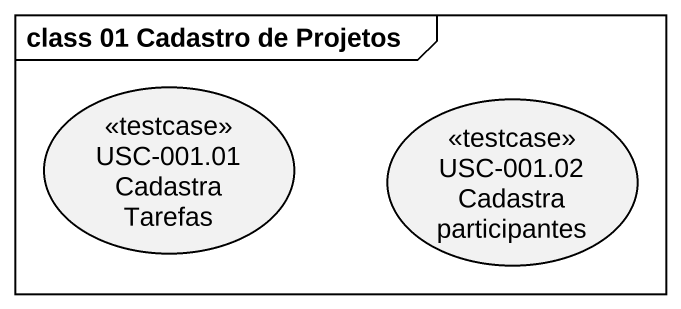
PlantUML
@startuml
mainframe class 01 Cadastro de Projetos
usecase "USC-001.01 Cadastra Tarefas" as USC_001_01_Cadastra_Tarefas <<testcase>>
usecase "USC-001.02 Cadastra participantes" as USC_001_02_Cadastra <<testcase>>
@enduml
